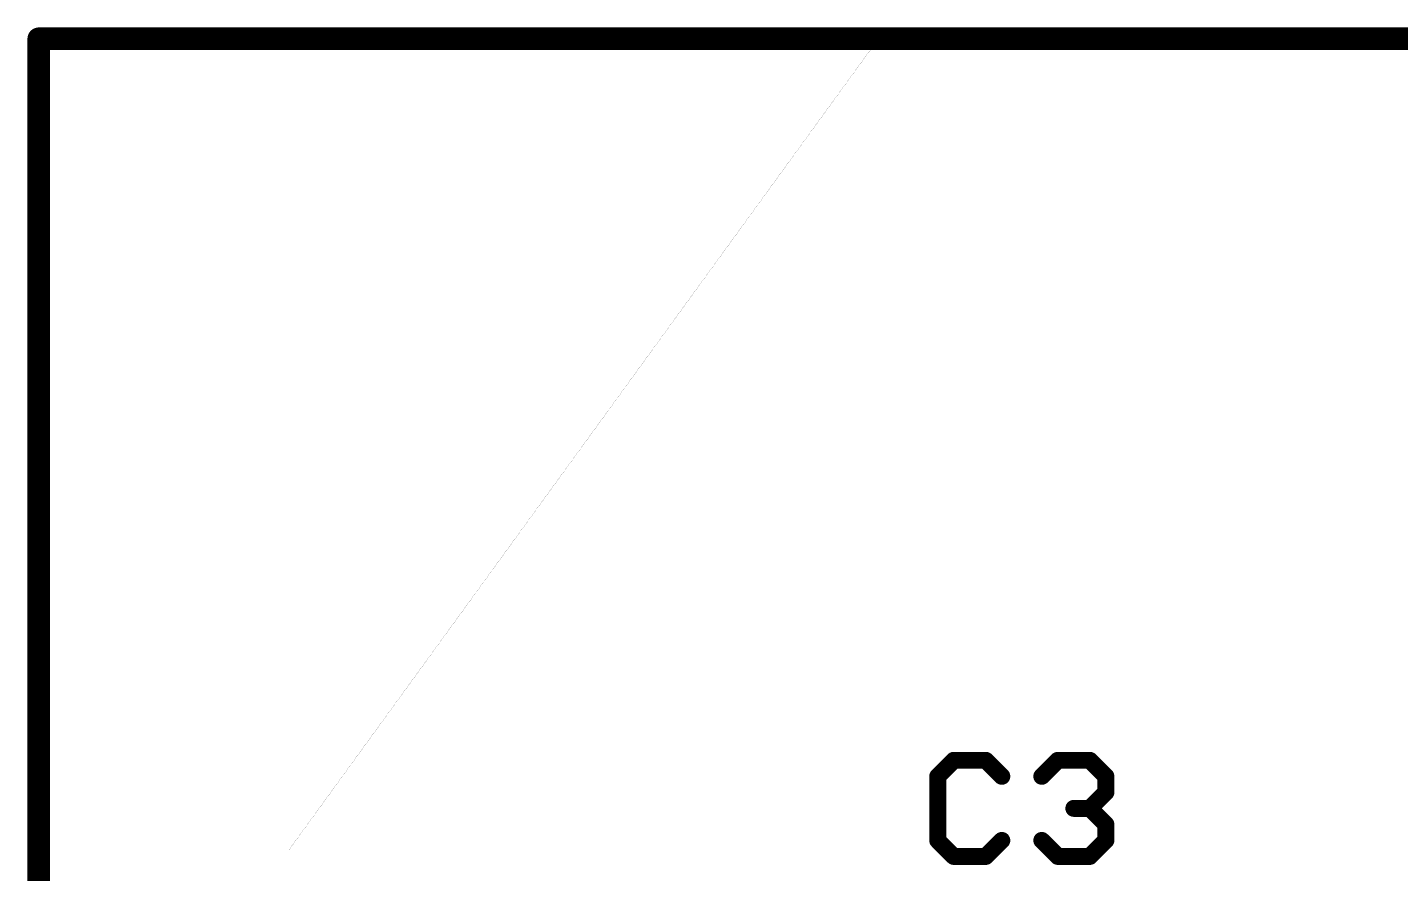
# Model space of a CAD drawing. Extents: x -1.2 to 42.7, y -0.2 to 19.4.
# Drawn here: x -0.1 to 12.24, y 11.75 to 19.35 of the extents above; entities that cross this region are included whole.
import ezdxf

# ---------------------------------------------------------------- set-up
doc = ezdxf.new("R2010")
doc.units = 0
for name, color, linetype in [('1', 12, 'CONTINUOUS'), ('121', 40, 'CONTINUOUS'), ('16', 132, 'CONTINUOUS'), ('20', 53, 'CONTINUOUS')]:
    doc.layers.add(name, color=color, linetype=linetype)

msp = doc.modelspace()

# ---------------------------------------------------------------- linework, layer by layer
at = {"layer": '1', "const_width": 0.2032}
for points in [[(0, 19.2532), (42.5704, 19.2532)], [(0, 0), (0, 19.2532)]]:
    msp.add_lwpolyline(points, dxfattribs=at)
at = {"layer": '1', "const_width": 0.1016}
for points in [[(0, 19.304, 1), (0, 19.2024)], [(0.0508, 19.2532, 1), (-0.0508, 19.2532)]]:
    msp.add_lwpolyline(points, format="xyb", dxfattribs=at)
at = {"layer": '121', "const_width": 0.1524}
for points in [[(8.2255, 12.7642), (8.0815, 12.6202)], [(8.5137, 12.7642), (8.2255, 12.7642)], [(8.6577, 12.6202), (8.5137, 12.7642)], [(9.017, 12.6202), (9.1611, 12.7642)], [(9.1611, 12.7642), (9.4492, 12.7642)], [(9.4492, 12.7642), (9.5932, 12.6202)], [(8.0815, 12.6202), (8.0815, 12.044)], [(9.5932, 12.6202), (9.5932, 12.4761)], [(9.5932, 12.4761), (9.4492, 12.3321)], [(9.4492, 12.3321), (9.3051, 12.3321)], [(9.4492, 12.3321), (9.5932, 12.188)], [(9.5932, 12.188), (9.5932, 12.044)], [(8.0815, 12.044), (8.2255, 11.8999)], [(8.5137, 11.8999), (8.6577, 12.044)], [(9.1611, 11.8999), (9.017, 12.044)], [(9.5932, 12.044), (9.4492, 11.8999)], [(8.2255, 11.8999), (8.5137, 11.8999)], [(9.4492, 11.8999), (9.1611, 11.8999)]]:
    msp.add_lwpolyline(points, dxfattribs=at)
at = {"layer": '121', "const_width": 0.0762}
for points in [[(8.2255, 12.8023, 1), (8.2255, 12.7261)], [(8.2525, 12.7373, 1), (8.1986, 12.7912)], [(8.5406, 12.7912, 1), (8.4867, 12.7373)], [(8.5137, 12.7261, 1), (8.5137, 12.8023)], [(9.1611, 12.8023, 1), (9.1611, 12.7261)], [(9.188, 12.7373, 1), (9.1341, 12.7912)], [(9.4761, 12.7912, 1), (9.4222, 12.7373)], [(9.4492, 12.7261, 1), (9.4492, 12.8023)], [(8.0545, 12.6471, 1), (8.1084, 12.5932)], [(8.1196, 12.6202, 1), (8.0434, 12.6202)], [(8.6308, 12.5932, 1), (8.6846, 12.6471)], [(8.9901, 12.6471, 1), (9.0439, 12.5932)], [(9.6313, 12.6202, 1), (9.5551, 12.6202)], [(9.5663, 12.5932, 1), (9.6202, 12.6471)], [(9.5551, 12.4761, 1), (9.6313, 12.4761)], [(9.6202, 12.4492, 1), (9.5663, 12.5031)], [(9.3051, 12.3702, 1), (9.3051, 12.294)], [(9.4761, 12.359, 1), (9.4222, 12.3051)], [(9.4222, 12.359, 1), (9.4761, 12.3051)], [(9.4492, 12.294, 1), (9.4492, 12.3702)], [(9.6313, 12.188, 1), (9.5551, 12.188)], [(9.5663, 12.1611, 1), (9.6202, 12.215)], [(8.1084, 12.0709, 1), (8.0545, 12.017)], [(8.6846, 12.017, 1), (8.6308, 12.0709)], [(9.0439, 12.0709, 1), (8.9901, 12.017)], [(9.6202, 12.017, 1), (9.5663, 12.0709)], [(8.0434, 12.044, 1), (8.1196, 12.044)], [(8.2255, 11.938, 1), (8.2255, 11.8618)], [(8.5137, 11.8618, 1), (8.5137, 11.938)], [(9.1611, 11.938, 1), (9.1611, 11.8618)], [(9.4492, 11.8618, 1), (9.4492, 11.938)], [(9.5551, 12.044, 1), (9.6313, 12.044)], [(8.1986, 11.873, 1), (8.2525, 11.9268)], [(8.4867, 11.9268, 1), (8.5406, 11.873)], [(9.1341, 11.873, 1), (9.188, 11.9268)], [(9.4222, 11.9268, 1), (9.4761, 11.873)]]:
    msp.add_lwpolyline(points, format="xyb", dxfattribs=at)
at = {"layer": '16', "const_width": 0.2032}
for points in [[(42.5704, 19.2532), (0, 19.2532)], [(0, 19.2532), (0, 0)]]:
    msp.add_lwpolyline(points, dxfattribs=at)
at = {"layer": '16', "const_width": 0.1016}
for points in [[(0, 19.304, 1), (0, 19.2024)], [(0.0508, 19.2532, 1), (-0.0508, 19.2532)]]:
    msp.add_lwpolyline(points, format="xyb", dxfattribs=at)
at = {"layer": '20', "const_width": 0.001}
for points in [[(7.5464, 19.25), (6.3598, 17.6168)], [(34.9536, 19.25), (7.5464, 19.25)], [(6.3598, 17.6168), (2.7347, 12.6273)], [(2.7347, 12.6273), (2.25, 11.9601)], [(2.25, 11.9601), (2.25, 10.25)]]:
    msp.add_lwpolyline(points, dxfattribs=at)
at = {"layer": '20', "const_width": 0.0005}
for points in [[(7.5464, 19.2503, 1), (7.5464, 19.2497)], [(7.5466, 19.2499, 1), (7.5462, 19.2501)], [(6.3596, 17.6169, 1), (6.36, 17.6166)], [(6.36, 17.6166, 1), (6.3596, 17.6169)], [(2.7345, 12.6274, 1), (2.7349, 12.6271)], [(2.7349, 12.6271, 1), (2.7345, 12.6274)], [(2.2498, 11.9602, 1), (2.2502, 11.9599)], [(2.2502, 11.9601, 1), (2.2498, 11.9601)]]:
    msp.add_lwpolyline(points, format="xyb", dxfattribs=at)

doc.saveas('drawing.dxf')
